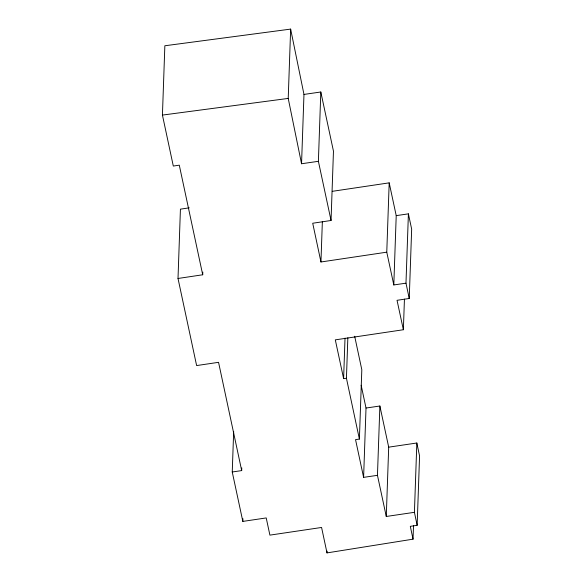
<?xml version="1.0" encoding="UTF-8"?>
<svg xmlns="http://www.w3.org/2000/svg" width="582" height="582" viewBox="0 0 582 582"><rect width="100%" height="100%" fill="white"/><g stroke="black" fill="none" stroke-linecap="round" stroke-linejoin="round"><path stroke-width="0.87" d="M413.511 525.655L413.038 539.165L327.004 552.9L321.577 527.467L269.903 535.127L266.214 517.929L242.832 521.407L232.247 471.995L241.683 470.598L218.556 362.324L196.621 365.569L178.012 278.472L202.711 274.777L179.285 165.172L173.305 166.052L162.429 115.083L164.852 45.767L290.644 29.1L303.971 94.43L301.549 163.753L318.39 161.309L320.813 91.992L303.971 94.43M178.012 278.472L180.427 209.156L189.252 207.839M202.711 274.777L202.805 272.078M232.247 471.995L233.666 431.48M241.683 470.598L241.777 467.899M242.832 521.407L242.927 518.707M301.549 163.753L288.221 98.416L290.644 29.1M332.264 191.333L389.191 182.85L386.768 252.173L320.951 261.98L322.363 221.466M320.951 261.98L312.716 223.241L331.049 220.483L333.464 151.16L320.813 91.992M327.004 552.9L327.069 551.103M347.847 337.735L346.435 378.242L343.613 378.613L345.024 338.106M363.605 477.364L366.02 408.04L379.879 406.01L377.456 475.327L363.605 477.364L355.544 439.643L359.392 439.068L361.815 369.745L354.678 336.25M396.218 215.631L408.404 213.849L405.981 283.172L393.803 284.947L396.218 215.631L389.191 182.85M388.696 447.158L416.836 443.004L414.42 512.32L386.273 516.474L388.696 447.158L379.879 406.01M343.613 378.613L335.305 339.859L403.37 329.739L404.439 299.133M403.37 329.739L397.04 300.312L409.241 298.471L411.663 229.155L408.404 213.849M413.038 539.165L410.31 526.346L417.149 525.299L419.571 455.982L416.836 443.004M162.429 115.083L288.221 98.416M386.768 252.173L393.803 284.947M318.39 161.309L331.049 220.483M361.153 385.233L366.02 408.04M377.456 475.327L386.273 516.474M405.981 283.172L409.241 298.471M346.435 378.242L359.392 439.068M414.42 512.32L417.149 525.299"/></g></svg>
